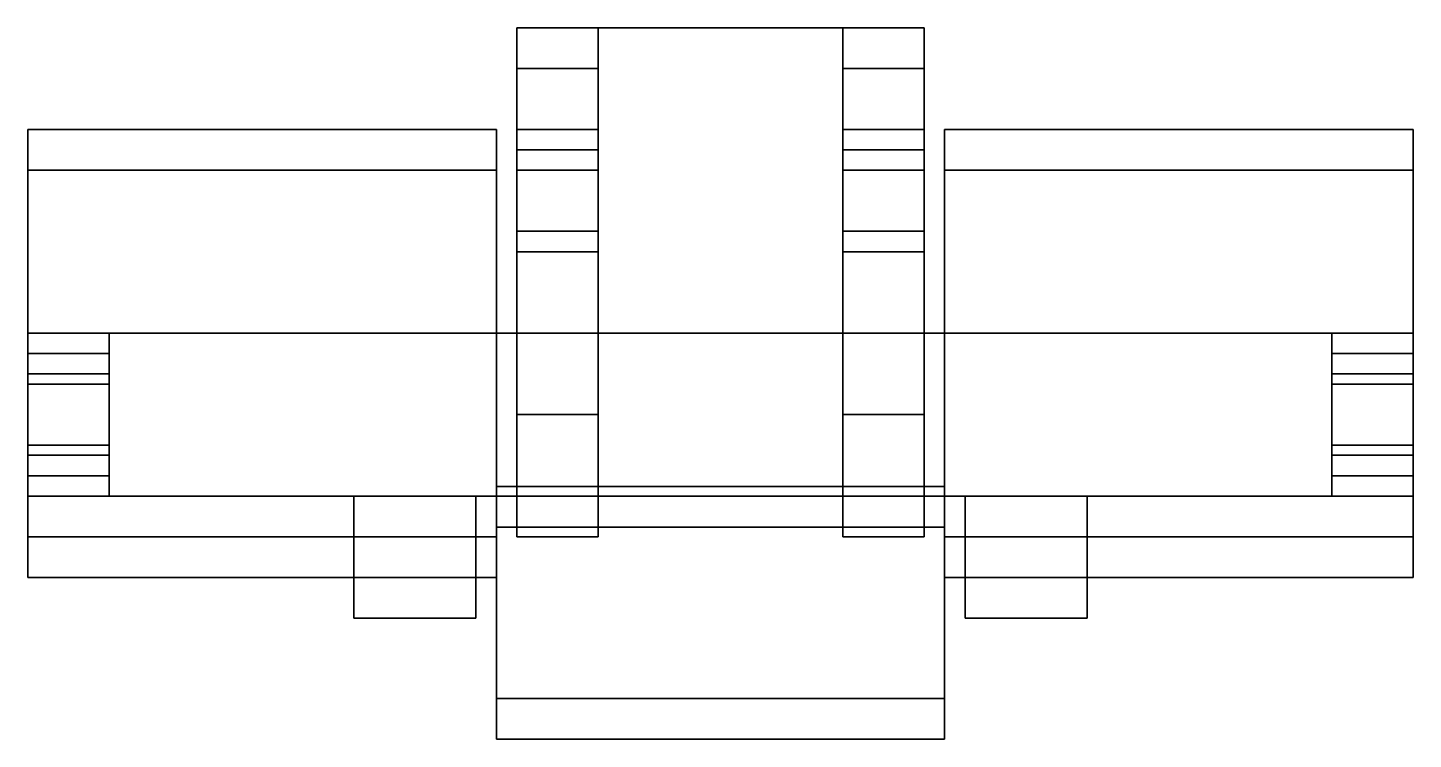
# Model space of a CAD drawing. Extents: x -0.34 to 0.34, y -0.159 to 0.19.
import ezdxf

# ---------------------------------------------------------------- set-up
doc = ezdxf.new("R2010")
doc.units = 0
doc.layers.get('0').update_dxf_attribs({"linetype": 'CONTINUOUS'})

msp = doc.modelspace()

# ---------------------------------------------------------------- linework, layer by layer
for points in [[(-0.1, 0.19, 0.66), (-0.1, 0.17, 0.75), (-0.06, 0.17, 0.75), (-0.06, 0.19, 0.66)], [(-0.1, 0.19, 0.6), (-0.1, 0.19, 0.66), (-0.06, 0.19, 0.66), (-0.06, 0.19, 0.6)], [(-0.1, 0.13, 0.66), (-0.1, 0.12, 0.71), (-0.1, 0.17, 0.75), (-0.1, 0.19, 0.66)], [(-0.06, 0.19, 0.6), (-0.06, 0.13, 0.6), (-0.1, 0.13, 0.6), (-0.1, 0.19, 0.6)], [(-0.1, 0.13, 0.6), (-0.1, 0.13, 0.66), (-0.1, 0.19, 0.66), (-0.1, 0.19, 0.6)], [(-0.06, 0.19, 0.62), (-0.06, 0.04, 0.62), (0.06, 0.04, 0.62), (0.06, 0.19, 0.62)], [(0.06, 0.19, 0.56), (0.06, 0.04, 0.56), (-0.06, 0.04, 0.56), (-0.06, 0.19, 0.56)], [(-0.06, 0.04, 0.56), (-0.06, 0.04, 0.62), (-0.06, 0.19, 0.62), (-0.06, 0.19, 0.56)], [(-0.06, 0.19, 0.56), (-0.06, 0.19, 0.62), (0.06, 0.19, 0.62), (0.06, 0.19, 0.56)], [(-0.06, 0.17, 0.75), (-0.06, 0.12, 0.71), (-0.06, 0.13, 0.66), (-0.06, 0.19, 0.66)], [(-0.06, 0.19, 0.66), (-0.06, 0.13, 0.66), (-0.06, 0.13, 0.6), (-0.06, 0.19, 0.6)], [(0.06, 0.13, 0.66), (0.06, 0.12, 0.71), (0.06, 0.17, 0.75), (0.06, 0.19, 0.66)], [(0.06, 0.19, 0.66), (0.06, 0.17, 0.75), (0.1, 0.17, 0.75), (0.1, 0.19, 0.66)], [(0.1, 0.19, 0.6), (0.1, 0.13, 0.6), (0.06, 0.13, 0.6), (0.06, 0.19, 0.6)], [(0.06, 0.13, 0.6), (0.06, 0.13, 0.66), (0.06, 0.19, 0.66), (0.06, 0.19, 0.6)], [(0.06, 0.19, 0.6), (0.06, 0.19, 0.66), (0.1, 0.19, 0.66), (0.1, 0.19, 0.6)], [(0.06, 0.19, 0.62), (0.06, 0.04, 0.62), (0.06, 0.04, 0.56), (0.06, 0.19, 0.56)], [(0.1, 0.17, 0.75), (0.1, 0.12, 0.71), (0.1, 0.13, 0.66), (0.1, 0.19, 0.66)], [(0.1, 0.19, 0.66), (0.1, 0.13, 0.66), (0.1, 0.13, 0.6), (0.1, 0.19, 0.6)], [(-0.1, 0.17, 0.75), (-0.1, 0.14, 0.81), (-0.06, 0.14, 0.81), (-0.06, 0.17, 0.75)], [(-0.1, 0.12, 0.71), (-0.1, 0.09, 0.76), (-0.1, 0.14, 0.81), (-0.1, 0.17, 0.75)], [(-0.06, 0.14, 0.81), (-0.06, 0.09, 0.76), (-0.06, 0.12, 0.71), (-0.06, 0.17, 0.75)], [(0.06, 0.12, 0.71), (0.06, 0.09, 0.76), (0.06, 0.14, 0.81), (0.06, 0.17, 0.75)], [(0.06, 0.17, 0.75), (0.06, 0.14, 0.81), (0.1, 0.14, 0.81), (0.1, 0.17, 0.75)], [(0.1, 0.14, 0.81), (0.1, 0.09, 0.76), (0.1, 0.12, 0.71), (0.1, 0.17, 0.75)], [(-0.11, 0.14, 0.5), (-0.11, 0.12, 0.5), (-0.34, 0.12, 0.5), (-0.34, 0.14, 0.5)], [(-0.11, -0.06, 1.23), (-0.11, 0.14, 0.5), (-0.34, 0.14, 0.5), (-0.34, -0.06, 1.23)], [(-0.34, 0.14, 0.5), (-0.34, 0.12, 0.5), (-0.34, -0.08, 1.23), (-0.34, -0.06, 1.23)], [(-0.11, -0.08, 1.23), (-0.11, 0.12, 0.5), (-0.11, 0.14, 0.5), (-0.11, -0.06, 1.23)], [(-0.1, 0.14, 0.81), (-0.1, 0.08, 0.88), (-0.06, 0.08, 0.88), (-0.06, 0.14, 0.81)], [(-0.1, 0.09, 0.76), (-0.1, 0.04, 0.81), (-0.1, 0.08, 0.88), (-0.1, 0.14, 0.81)], [(-0.06, 0.08, 0.88), (-0.06, 0.04, 0.81), (-0.06, 0.09, 0.76), (-0.06, 0.14, 0.81)], [(0.06, 0.09, 0.76), (0.06, 0.04, 0.81), (0.06, 0.08, 0.88), (0.06, 0.14, 0.81)], [(0.06, 0.14, 0.81), (0.06, 0.08, 0.88), (0.1, 0.08, 0.88), (0.1, 0.14, 0.81)], [(0.1, 0.08, 0.88), (0.1, 0.04, 0.81), (0.1, 0.09, 0.76), (0.1, 0.14, 0.81)], [(0.11, 0.14, 0.5), (0.11, 0.12, 0.5), (0.11, -0.08, 1.23), (0.11, -0.06, 1.23)], [(0.34, -0.06, 1.23), (0.34, 0.14, 0.5), (0.11, 0.14, 0.5), (0.11, -0.06, 1.23)], [(0.34, 0.14, 0.5), (0.34, 0.12, 0.5), (0.11, 0.12, 0.5), (0.11, 0.14, 0.5)], [(0.34, -0.08, 1.23), (0.34, 0.12, 0.5), (0.34, 0.14, 0.5), (0.34, -0.06, 1.23)], [(-0.06, 0.13, 0.6), (-0.06, 0.13, 0.66), (-0.1, 0.13, 0.66), (-0.1, 0.13, 0.6)], [(-0.06, 0.13, 0.66), (-0.06, 0.12, 0.71), (-0.1, 0.12, 0.71), (-0.1, 0.13, 0.66)], [(0.1, 0.13, 0.66), (0.1, 0.12, 0.71), (0.06, 0.12, 0.71), (0.06, 0.13, 0.66)], [(0.1, 0.13, 0.6), (0.1, 0.13, 0.66), (0.06, 0.13, 0.66), (0.06, 0.13, 0.6)], [(-0.34, -0.08, 1.23), (-0.34, 0.12, 0.5), (-0.11, 0.12, 0.5), (-0.11, -0.08, 1.23)], [(-0.06, 0.12, 0.71), (-0.06, 0.09, 0.76), (-0.1, 0.09, 0.76), (-0.1, 0.12, 0.71)], [(0.1, 0.12, 0.71), (0.1, 0.09, 0.76), (0.06, 0.09, 0.76), (0.06, 0.12, 0.71)], [(0.11, -0.08, 1.23), (0.11, 0.12, 0.5), (0.34, 0.12, 0.5), (0.34, -0.08, 1.23)], [(-0.06, 0.09, 0.76), (-0.06, 0.04, 0.81), (-0.1, 0.04, 0.81), (-0.1, 0.09, 0.76)], [(0.1, 0.09, 0.76), (0.1, 0.04, 0.81), (0.06, 0.04, 0.81), (0.06, 0.09, 0.76)], [(-0.1, 0.08, 0.88), (-0.1, 0, 0.95), (-0.06, 0, 0.95), (-0.06, 0.08, 0.88)], [(-0.1, 0.04, 0.81), (-0.1, -0.06, 0.88), (-0.1, 0, 0.95), (-0.1, 0.08, 0.88)], [(-0.06, 0, 0.95), (-0.06, -0.06, 0.88), (-0.06, 0.04, 0.81), (-0.06, 0.08, 0.88)], [(0.06, 0.04, 0.81), (0.06, -0.06, 0.88), (0.06, 0, 0.95), (0.06, 0.08, 0.88)], [(0.06, 0.08, 0.88), (0.06, 0, 0.95), (0.1, 0, 0.95), (0.1, 0.08, 0.88)], [(0.1, 0, 0.95), (0.1, -0.06, 0.88), (0.1, 0.04, 0.81), (0.1, 0.08, 0.88)], [(-0.34, 0.04, 0.57), (-0.34, 0.03, 0.39), (-0.34, -0.03, 0.39), (-0.34, -0.04, 0.57)], [(-0.3, 0.04, 0.57), (-0.3, 0.03, 0.39), (-0.34, 0.03, 0.39), (-0.34, 0.04, 0.57)], [(-0.34, 0.04, 0.57), (-0.34, -0.04, 0.57), (-0.34, -0.02, 0.60464), (-0.34, 0.02, 0.60464)], [(-0.34, 0.04, 0.57), (-0.34, 0.02, 0.60464), (-0.3, 0.02, 0.60464), (-0.3, 0.04, 0.57)], [(-0.3, 0.04, 0.5), (-0.3, -0.04, 0.5), (-0.3, -0.04, 0.62), (-0.3, 0.04, 0.62)], [(0.3, 0.04, 0.62), (0.3, 0.04, 0.5), (-0.3, 0.04, 0.5), (-0.3, 0.04, 0.62)], [(0.3, 0.04, 0.5), (0.3, -0.04, 0.5), (-0.3, -0.04, 0.5), (-0.3, 0.04, 0.5)], [(-0.3, 0.04, 0.62), (-0.3, -0.04, 0.62), (0.3, -0.04, 0.62), (0.3, 0.04, 0.62)], [(-0.06, 0.04, 0.81), (-0.06, -0.06, 0.88), (-0.1, -0.06, 0.88), (-0.1, 0.04, 0.81)], [(0.1, 0.04, 0.81), (0.1, -0.06, 0.88), (0.06, -0.06, 0.88), (0.06, 0.04, 0.81)], [(0.3, -0.04, 0.62), (0.3, -0.04, 0.5), (0.3, 0.04, 0.5), (0.3, 0.04, 0.62)], [(0.34, 0.04, 0.57), (0.34, 0.03, 0.39), (0.3, 0.03, 0.39), (0.3, 0.04, 0.57)], [(0.34, 0.02, 0.60464), (0.34, 0.04, 0.57), (0.3, 0.04, 0.57), (0.3, 0.02, 0.60464)], [(0.3, 0.03, 0.39), (0.3, -0.03, 0.39), (0.3, -0.03611, 0.5), (0.3, 0.03611, 0.5)], [(0.34, -0.04, 0.57), (0.34, -0.03, 0.39), (0.34, 0.03, 0.39), (0.34, 0.04, 0.57)], [(0.34, -0.04, 0.57), (0.34, 0.04, 0.57), (0.34, 0.02, 0.60464), (0.34, -0.02, 0.60464)], [(-0.34, 0.015, 0.36402), (-0.34, 0.03, 0.39), (-0.3, 0.03, 0.39), (-0.3, 0.015, 0.36402)], [(0.34, 0.03, 0.39), (0.34, 0.015, 0.36402), (0.3, 0.015, 0.36402), (0.3, 0.03, 0.39)], [(0.3, 0.015, 0.36402), (0.3, -0.015, 0.36402), (0.3, -0.03, 0.39), (0.3, 0.03, 0.39)], [(-0.34, 0.02, 0.60464), (-0.34, -0.02, 0.60464), (-0.3, -0.02, 0.60464), (-0.3, 0.02, 0.60464)], [(-0.34, -0.015, 0.36402), (-0.34, 0.015, 0.36402), (-0.3, 0.015, 0.36402), (-0.3, -0.015, 0.36402)], [(0.34, -0.02, 0.60464), (0.34, 0.02, 0.60464), (0.3, 0.02, 0.60464), (0.3, -0.02, 0.60464)], [(0.34, 0.015, 0.36402), (0.34, -0.015, 0.36402), (0.3, -0.015, 0.36402), (0.3, 0.015, 0.36402)], [(-0.1, 0, 0.95), (-0.1, -0.06, 0.88), (-0.06, -0.06, 0.88), (-0.06, 0, 0.95)], [(0.06, 0, 0.95), (0.06, -0.06, 0.88), (0.1, -0.06, 0.88), (0.1, 0, 0.95)], [(-0.34, -0.03, 0.39), (-0.34, -0.015, 0.36402), (-0.3, -0.015, 0.36402), (-0.3, -0.03, 0.39)], [(-0.34, -0.02, 0.60464), (-0.34, -0.04, 0.57), (-0.3, -0.04, 0.57), (-0.3, -0.02, 0.60464)], [(0.34, -0.015, 0.36402), (0.34, -0.03, 0.39), (0.3, -0.03, 0.39), (0.3, -0.015, 0.36402)], [(0.34, -0.04, 0.57), (0.34, -0.02, 0.60464), (0.3, -0.02, 0.60464), (0.3, -0.04, 0.57)], [(-0.34, -0.04, 0.57), (-0.34, -0.03, 0.39), (-0.3, -0.03, 0.39), (-0.3, -0.04, 0.57)], [(0.3, -0.04, 0.57), (0.3, -0.03, 0.39), (0.34, -0.03, 0.39), (0.34, -0.04, 0.57)], [(-0.3, -0.04, 0.62), (-0.3, -0.04, 0.5), (0.3, -0.04, 0.5), (0.3, -0.04, 0.62)], [(-0.18, -0.04, 0.5), (-0.18, -0.1, 0.5), (-0.18, -0.1, 0.54), (-0.18, -0.04, 0.54)], [(-0.12, -0.04, 0.5), (-0.12, -0.1, 0.5), (-0.18, -0.1, 0.5), (-0.18, -0.04, 0.5)], [(-0.18, -0.04, 0.58), (-0.18, -0.1, 0.58), (-0.18, -0.1, 0.62), (-0.18, -0.04, 0.62)], [(-0.18, -0.04, 0.54), (-0.18, -0.1, 0.54), (-0.12, -0.1, 0.54), (-0.12, -0.04, 0.54)], [(-0.12, -0.04, 0.58), (-0.12, -0.1, 0.58), (-0.18, -0.1, 0.58), (-0.18, -0.04, 0.58)], [(-0.18, -0.04, 0.62), (-0.18, -0.1, 0.62), (-0.12, -0.1, 0.62), (-0.12, -0.04, 0.62)], [(-0.12, -0.1, 0.54), (-0.12, -0.1, 0.5), (-0.12, -0.04, 0.5), (-0.12, -0.04, 0.54)], [(-0.12, -0.1, 0.62), (-0.12, -0.1, 0.58), (-0.12, -0.04, 0.58), (-0.12, -0.04, 0.62)], [(0.11, -0.13945, 1.52), (0.11, -0.03534, 1.14), (-0.11, -0.03534, 1.14), (-0.11, -0.13945, 1.52)], [(-0.11, -0.03534, 1.14), (-0.11, -0.05534, 1.14), (-0.11, -0.15945, 1.52), (-0.11, -0.13945, 1.52)], [(0.11, -0.03534, 1.14), (0.11, -0.05534, 1.14), (-0.11, -0.05534, 1.14), (-0.11, -0.03534, 1.14)], [(0.11, -0.15945, 1.52), (0.11, -0.05534, 1.14), (0.11, -0.03534, 1.14), (0.11, -0.13945, 1.52)], [(0.12, -0.04, 0.58), (0.12, -0.1, 0.58), (0.12, -0.1, 0.62), (0.12, -0.04, 0.62)], [(0.18, -0.04, 0.58), (0.18, -0.1, 0.58), (0.12, -0.1, 0.58), (0.12, -0.04, 0.58)], [(0.12, -0.04, 0.62), (0.12, -0.1, 0.62), (0.18, -0.1, 0.62), (0.18, -0.04, 0.62)], [(0.12, -0.04, 0.5), (0.12, -0.1, 0.5), (0.12, -0.1, 0.54), (0.12, -0.04, 0.54)], [(0.18, -0.04, 0.5), (0.18, -0.1, 0.5), (0.12, -0.1, 0.5), (0.12, -0.04, 0.5)], [(0.12, -0.04, 0.54), (0.12, -0.1, 0.54), (0.18, -0.1, 0.54), (0.18, -0.04, 0.54)], [(0.18, -0.1, 0.62), (0.18, -0.1, 0.58), (0.18, -0.04, 0.58), (0.18, -0.04, 0.62)], [(0.18, -0.1, 0.54), (0.18, -0.1, 0.5), (0.18, -0.04, 0.5), (0.18, -0.04, 0.54)], [(-0.34, -0.06, 1.23), (-0.34, -0.08, 1.23), (-0.11, -0.08, 1.23), (-0.11, -0.06, 1.23)], [(-0.11, -0.15945, 1.52), (-0.11, -0.05534, 1.14), (0.11, -0.05534, 1.14), (0.11, -0.15945, 1.52)], [(0.11, -0.06, 1.23), (0.11, -0.08, 1.23), (0.34, -0.08, 1.23), (0.34, -0.06, 1.23)], [(-0.18, -0.1, 0.54), (-0.18, -0.1, 0.5), (-0.12, -0.1, 0.5), (-0.12, -0.1, 0.54)], [(-0.18, -0.1, 0.62), (-0.18, -0.1, 0.58), (-0.12, -0.1, 0.58), (-0.12, -0.1, 0.62)], [(0.12, -0.1, 0.62), (0.12, -0.1, 0.58), (0.18, -0.1, 0.58), (0.18, -0.1, 0.62)], [(0.12, -0.1, 0.54), (0.12, -0.1, 0.5), (0.18, -0.1, 0.5), (0.18, -0.1, 0.54)], [(-0.11, -0.13945, 1.52), (-0.11, -0.15945, 1.52), (0.11, -0.15945, 1.52), (0.11, -0.13945, 1.52)]]:
    msp.add_3dface(points)

doc.saveas('drawing.dxf')
